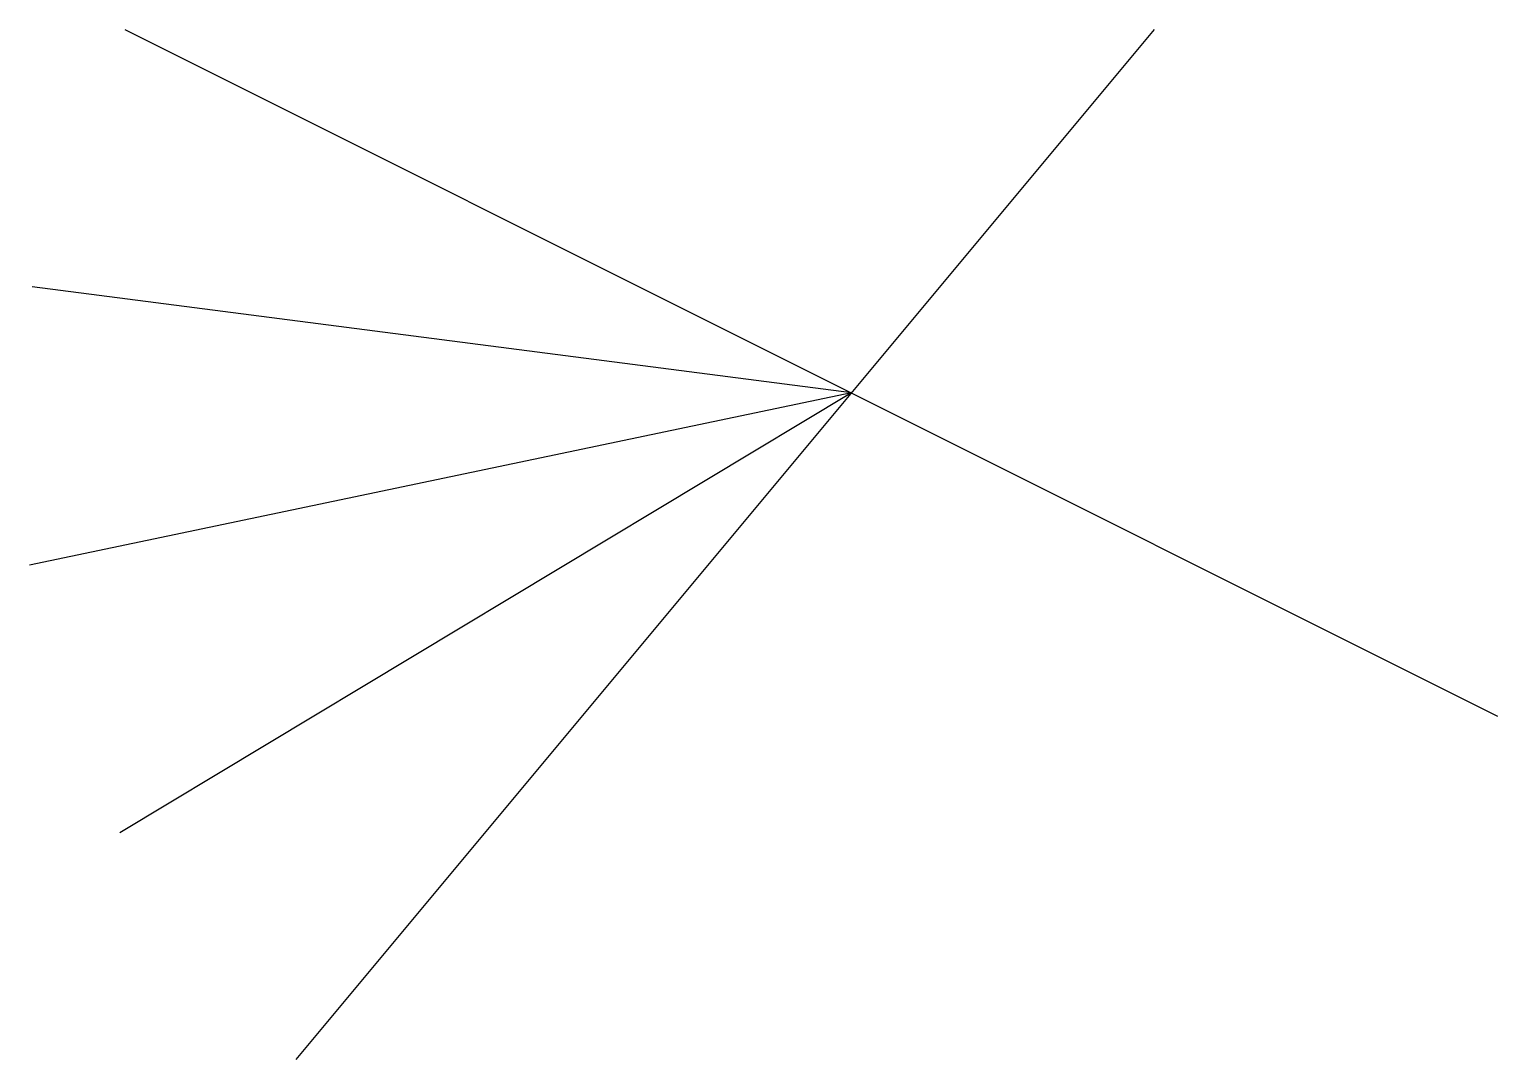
# Model space of a CAD drawing. Units: millimetres at full size, sheet at 1:100. Extents: x -17251 to 8939, y -15735 to 2633.
import ezdxf

# ---------------------------------------------------------------- set-up
doc = ezdxf.new("R2010")
doc.units = ezdxf.units.MM
doc.header["$LTSCALE"] = 100
doc.layers.add('0-0', color=7, linetype='Continuous')

msp = doc.modelspace()

# ---------------------------------------------------------------- linework, layer by layer
at = {"layer": '0-0'}
for p, q in [((-15551, 2632.7), (8938.8, -9612.2)), ((-12489.8, -15734.7), (2816.3, 2632.7)), ((-2585.8, -3849.9), (-17203.2, -1957.9)), ((-2585.8, -3849.9), (-17251.4, -6917.7)), ((-2585.8, -3849.9), (-15637.1, -11693.3))]:
    msp.add_line(p, q, dxfattribs=at)

doc.saveas('drawing.dxf')
